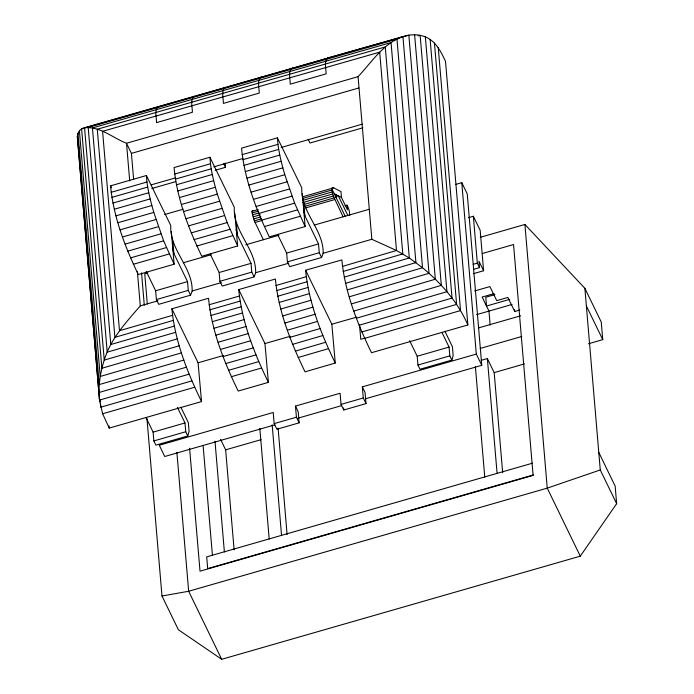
<?xml version="1.0" encoding="UTF-8"?>
<svg xmlns="http://www.w3.org/2000/svg" width="694" height="694" viewBox="0 0 694 694"><rect width="100%" height="100%" fill="white"/><g stroke="black" fill="none" stroke-linecap="round" stroke-linejoin="round"><path stroke-width="1.04" d="M335.731 194.485L336.191 197.695L345.282 216.467M77.346 136.709C77.468 132.485 80.261 128.511 84.547 127.722L402.936 36.635C410.189 34.275 418.204 33.98 425.344 36.886C435.849 41.093 440.95 51.703 445.505 61.289L467.851 324.957L371.498 352.717C357.332 323.517 344.979 292.478 341.856 259.92L305.612 270.235C308.743 302.792 321.096 333.831 335.263 363.031L305.048 371.837C290.873 342.628 278.52 311.589 275.397 279.031L238.736 289.58C241.868 322.137 254.221 353.168 268.387 382.377L238.189 391.06C224.015 361.86 211.661 330.821 208.538 298.264L171.886 308.804C174.992 341.353 187.337 372.392 201.529 401.574L109.253 428.085L102.599 413.771L99.502 400.082L77.346 136.709L99.502 400.082L189.115 374.161M146.018 417.528L153.114 432.128L153.851 440.916L155.898 445.132L187.779 435.962L189.08 431.39L188.334 422.603L180.848 407.178M409.634 340.676L417.198 356.248L417.944 365.035L419.991 369.251L451.863 360.091L453.165 355.519L452.419 346.731L444.932 331.307M146.234 271.38L155.647 290.769L156.393 299.556L158.709 304.328L190.581 295.158L192.151 291.133C192.837 267.155 169.336 249.883 170.785 225.541L146.408 175.521L110.546 185.836C113.521 216.866 124.885 246.613 138.28 274.538L174.142 264.223L171.305 231.527M210.213 254.082L219.157 272.508L219.903 281.296L222.219 286.058L254.091 276.889L255.661 272.872C256.355 248.894 232.846 231.614 234.303 207.272L209.918 157.26L174.055 167.566C177.031 198.605 188.395 228.343 201.789 256.268L237.652 245.962L234.815 213.266M277.713 234.676L286.657 253.093L287.394 261.881L289.71 266.652L321.591 257.483L323.152 253.457C323.846 229.48 300.346 212.208 301.795 187.866L277.409 137.846L241.555 148.16C244.531 179.191 255.895 208.929 269.289 236.862L305.143 226.548L302.315 193.852M146.955 418.508L161.988 596.007L178.375 629.744L221.69 659.3L580.279 556.172L616.654 503.697L615.162 486.121L598.775 452.384M157.946 300.814L140.292 305.889C126.091 322.302 110.615 338.802 104.239 360.108C100.864 370.561 98.947 381.492 99.025 392.492L186.434 367.178M177.343 338.889L104.239 360.108L84.547 127.722C100.049 126.204 112.896 137.985 126.508 143.259L358.069 76.67C371.68 62.252 383.192 43.384 402.936 36.635L422.516 267.737C441.367 283.36 458.04 302.289 467.851 324.957M480.213 237.322L524.907 224.466L584.877 288.322L600.267 469.959L547.245 488.134L188.655 591.262L161.988 596.007M342.402 266.418L396.5 250.491L409.304 257.96L422.516 267.737L347.295 289.91M343.14 271.475L402.798 253.9L385.265 46.94L97.273 129.231L114.9 337.336L173.179 320.437M344.215 277.14L409.304 257.96L391.052 42.577L92.441 127.922L110.797 344.519L174.255 326.111M345.603 283.326L415.914 262.592L396.977 39.124L88.181 127.418L107.223 352.153L175.651 332.296M349.247 296.806L429.022 273.306L408.844 35.151L327.507 57.992C323.794 62.243 326.189 68.801 326.093 73.859L290.231 84.174C290.326 79.116 287.941 72.558 291.645 68.307L292.972 68.168M351.442 303.903L435.329 279.222L414.613 34.7M353.836 311.077L441.323 285.381L420.139 35.281L418.074 35.871M356.395 318.225L446.927 291.697L425.344 36.886M275.943 285.529L306.167 276.733M276.68 290.586L306.904 281.79M277.756 296.26L307.971 287.455M279.144 302.437L309.368 293.631M280.836 309.021L311.059 300.224M282.788 315.917L313.011 307.121M284.982 323.014L315.206 314.217M287.377 330.197L317.6 321.391M289.936 337.336L320.151 328.54M292.616 344.345L322.831 335.54M359.076 325.234L452.046 298.073L430.141 39.497M295.375 351.095L325.59 342.289M361.834 331.975L456.609 304.397L434.461 43.071M298.168 357.479L328.383 348.674M172.442 315.371L119.481 330.708L102.582 131.313L379.696 52.154L396.5 250.491L371.845 239.291L323.04 253.327M179.295 345.777L101.888 368.245L81.606 128.824L195.118 96.31L193.791 96.449C190.078 100.699 192.472 107.258 192.377 112.315L156.514 122.63C156.61 117.572 154.224 111.014 157.937 106.763L159.256 106.624M181.49 352.873L100.222 376.452L79.402 130.715M183.884 360.039L99.259 384.571L77.98 133.352M191.865 380.893L100.699 407.213L100.43 403.977M364.619 338.368L460.53 310.574L438.244 47.548M196.15 96.015L226.114 87.392L224.795 87.531C221.082 91.782 223.468 98.348 223.373 103.406L259.235 93.091C259.33 88.034 256.936 81.476 260.649 77.216L261.976 77.077M227.138 87.097L327.811 58.149M133.612 179.234L131.426 153.383L358.824 87.982M111.092 192.333L146.955 182.019L146.408 175.521M174.61 174.064L210.464 163.749L209.918 157.26M242.102 154.658L277.964 144.343L277.409 137.846M151.379 184.812L175.322 177.933M213.83 166.855L242.857 158.51M281.148 147.492L362.225 124.174M111.829 197.391L147.692 187.076L146.955 182.019M175.339 179.121L211.202 168.816L210.464 163.749M242.839 159.715L278.693 149.401L277.964 144.343M151.821 188.499L175.695 181.637M215.14 170.29L225.524 167.306L225.16 162.995M362.945 127.783L309.992 143.016L308.171 139.26M112.905 203.056L148.768 192.741L147.692 187.076M176.415 184.795L212.277 174.48L211.202 168.816M243.915 165.38L279.769 155.066L278.693 149.401M114.302 209.232L150.156 198.918L148.768 192.741M177.811 190.971L213.665 180.657L212.277 174.48M245.303 171.557L281.165 161.242L279.769 155.066M115.985 215.825L151.847 205.511L150.156 198.918M179.494 197.556L215.357 187.25L213.665 180.657M246.995 178.15L282.848 167.835L281.165 161.242M117.937 222.722L153.799 212.407L163.619 240.827L174.142 264.223M181.455 204.452L217.309 194.147L227.129 222.566L237.652 245.962M248.946 185.046L284.809 174.732L294.629 203.151L305.143 226.548M164.625 214.541L183.129 209.215M120.131 229.818L155.994 219.504M183.641 211.549L219.504 201.234M251.141 192.143L286.995 181.828M122.526 236.992L158.388 226.678M186.035 218.723L221.898 208.417M253.536 199.317L289.389 189.002M125.085 244.141L160.939 233.826M188.595 225.871L224.457 215.565M256.086 206.465L291.948 196.15M263.408 239.716L254.325 220.848L252.165 212.954L251.991 211.366L258.203 209.579M302.679 196.766L333.727 187.84L340.962 191.605L341.457 197.46L347.46 209.84L347.069 205.146L344.996 205.745M252.165 212.954L258.376 211.167M302.87 198.371L331.853 190.035L331.68 188.447A32.896 6.099 74 0 1 333.727 187.84M252.512 214.836L258.723 213.049M303.226 200.254L332.2 191.926L331.853 190.035M127.765 251.141L163.619 240.827M191.275 232.88L227.129 222.566M258.767 213.466L294.629 203.151M253.024 216.884L260.267 214.802M302.697 202.596L332.704 193.964L332.2 191.926M253.64 218.94L260.883 216.858M303.313 204.652L333.328 196.02L343.096 216.797M335.211 196.723L338.316 195.829L347.868 215.504M254.325 220.848L261.569 218.766M304.007 206.56L334.014 197.929M130.524 257.89L166.378 247.576M194.034 239.63L229.888 229.315M261.525 220.215L297.388 209.9M255.036 222.47L262.28 220.388M305.742 207.888L334.725 199.56M133.317 264.275L169.171 253.969M196.827 246.014L232.681 235.7M264.319 226.6L300.181 216.285M147.874 272.942L144.751 273.844L147.31 304.024M183.268 262.766L211.366 254.681M245.711 244.809L278.936 235.249M314.122 225.134L369.121 209.31M455.533 184.465L461.779 182.669L467.244 193.912L481.766 365.322L365.348 398.807M155.647 290.769L187.527 281.599L173.873 253.483L172.693 247.932M219.157 272.508L251.037 263.338L237.383 235.223L236.212 229.671M286.657 253.093L318.529 243.924L304.874 215.808L303.703 210.256M156.393 299.556L188.265 290.396L187.527 281.599M219.903 281.296L251.775 272.126L251.037 263.338M287.394 261.881L319.275 252.711L318.529 243.924M192.212 290.959L221.282 282.597M255.548 272.742L288.773 263.182M468.372 217.69L473.351 216.259L480.179 230.313L483.597 270.738L473.334 273.696M209.094 304.761L239.291 296.069M209.822 309.819L240.029 301.135M210.898 315.484L241.104 306.8M212.295 321.66L242.492 312.977M213.978 328.253L244.184 319.57M482.321 253.518L513.543 244.54L533.105 475.39L200.011 571.188L189.592 448.211M215.938 335.15L246.136 326.466M473.213 264.31L477.316 263.13L473.351 216.259M218.124 342.246L248.331 333.554M473.343 269.402L479.502 267.624L478.955 261.187L483.597 270.738M220.518 349.42L250.725 340.737M201.529 401.574L198.094 362.788L223.546 355.467M268.387 382.377L264.952 343.556L290.404 336.234M223.078 356.569L253.275 347.885M474.705 290.959L489.912 286.579L496.739 300.641L507.895 297.431L514.722 311.493L519.815 310.027M225.758 363.569L255.956 354.886M494.102 293.597L482.148 297.032L488.975 311.094L490.164 325.122M228.517 370.318L258.715 361.635M494.813 294.646L485.774 297.24L486.52 306.028L509.613 299.392M364.853 338.117L360.767 339.288L359.579 325.269M102.599 413.771L194.658 387.252M231.31 376.703L261.508 368.02M476.622 314.642L512.068 304.449M478.392 327.95L520.656 315.796M153.114 432.128L184.986 422.958L177.421 407.387M417.198 356.248L449.07 347.078L441.983 332.487M153.851 440.916L185.732 431.746L184.986 422.958M417.944 365.035L449.816 355.875L449.07 347.078M480.213 348.431L521.775 336.486M274.919 424.815L164.738 456.505L159.282 445.253L273.236 412.479L274.182 423.609L276.915 429.239L299.14 422.846L296.416 417.215L295.471 406.085L340.095 393.255L341.04 404.385L343.773 410.007L365.998 403.613L365.061 392.483L362.329 386.862L476.301 354.079L461.779 182.669M481.185 360.333L487.361 358.555L494.189 372.617L502.656 472.579M274.182 423.609L296.416 417.215M341.04 404.385L363.274 397.992L362.329 386.862M297.787 418.239L341.439 405.678M588.451 343.756L602.748 339.644L601.264 322.059L584.877 288.322M234.112 549.813L225.645 449.842L261.074 439.658M494.189 372.617L524.404 363.925M532.498 463.184L206.691 556.883L207.68 568.603L533.486 474.904M335.263 363.031L331.827 324.219L356.681 317.141M331.68 188.447L334.222 193.695L341.457 197.46M334.222 193.695L336.191 197.695M110.546 185.836L111.482 187.762M586.369 305.898L602.748 339.644M600.267 469.959L616.654 503.697M477.316 263.13L479.502 267.624M580.279 556.172L547.245 488.134L524.907 224.466M476.301 354.079L481.766 365.322M449.816 355.875L451.863 360.091M347.069 205.146L347.885 206.838A4.216 0.781 74 0 1 349.498 212.572L349.741 215.392M319.275 252.711L321.591 257.483M305.612 270.235L331.827 324.219M363.274 397.992L365.998 403.613M223.702 163.558L225.524 167.306M251.775 272.126L254.091 276.889M295.471 406.085L298.203 411.707L299.14 422.846M238.736 289.58L264.952 343.556M131.426 153.383L126.508 143.259L129.709 180.96M188.265 290.396L190.581 295.158M171.886 308.804L198.094 362.788M220.562 439.38L225.645 449.842M185.732 431.746L187.779 435.962M221.69 659.3L188.655 591.262L176.892 452.436M332.704 193.964L333.328 196.02M282.848 167.835L284.809 174.732M215.357 187.25L217.309 194.147M151.847 205.511L153.799 212.407M77.528 140.717L78.118 143.476M514.558 309.585L514.722 311.493M487.361 358.555L497.104 473.568M475.373 366.406L484.759 477.125M358.069 76.67L371.845 239.291M343.599 407.985L343.773 410.007M303.885 204.097L304.874 215.808M278.086 428.077L287.099 534.554M272.169 424.849L281.556 535.56M259.825 428.398L269.203 539.117M236.385 223.503L237.383 235.223M214.993 441.228L224.379 551.947M203.125 445.678L212.425 555.374M172.875 241.772L173.873 253.483M141.559 272.933L144.291 305.239M137.369 271.423L140.292 305.889M109.071 425.934L109.253 428.085M78.604 146.391L78.786 148.551M80.704 171.184L80.886 173.335M82.074 187.345L82.256 189.505M84.174 212.138L84.356 214.29M85.544 228.3L85.726 230.46M87.644 253.093L87.826 255.245M89.014 269.263L89.196 271.415M91.114 294.048L91.296 296.199M92.484 310.218L92.666 312.369M95.954 351.173L96.136 353.324M98.054 375.957L98.236 378.117M99.424 392.127L99.606 394.279M100.066 399.666L100.248 401.826M251.991 211.366A32.896 6.099 74 0 1 253.232 210.525"/></g></svg>
